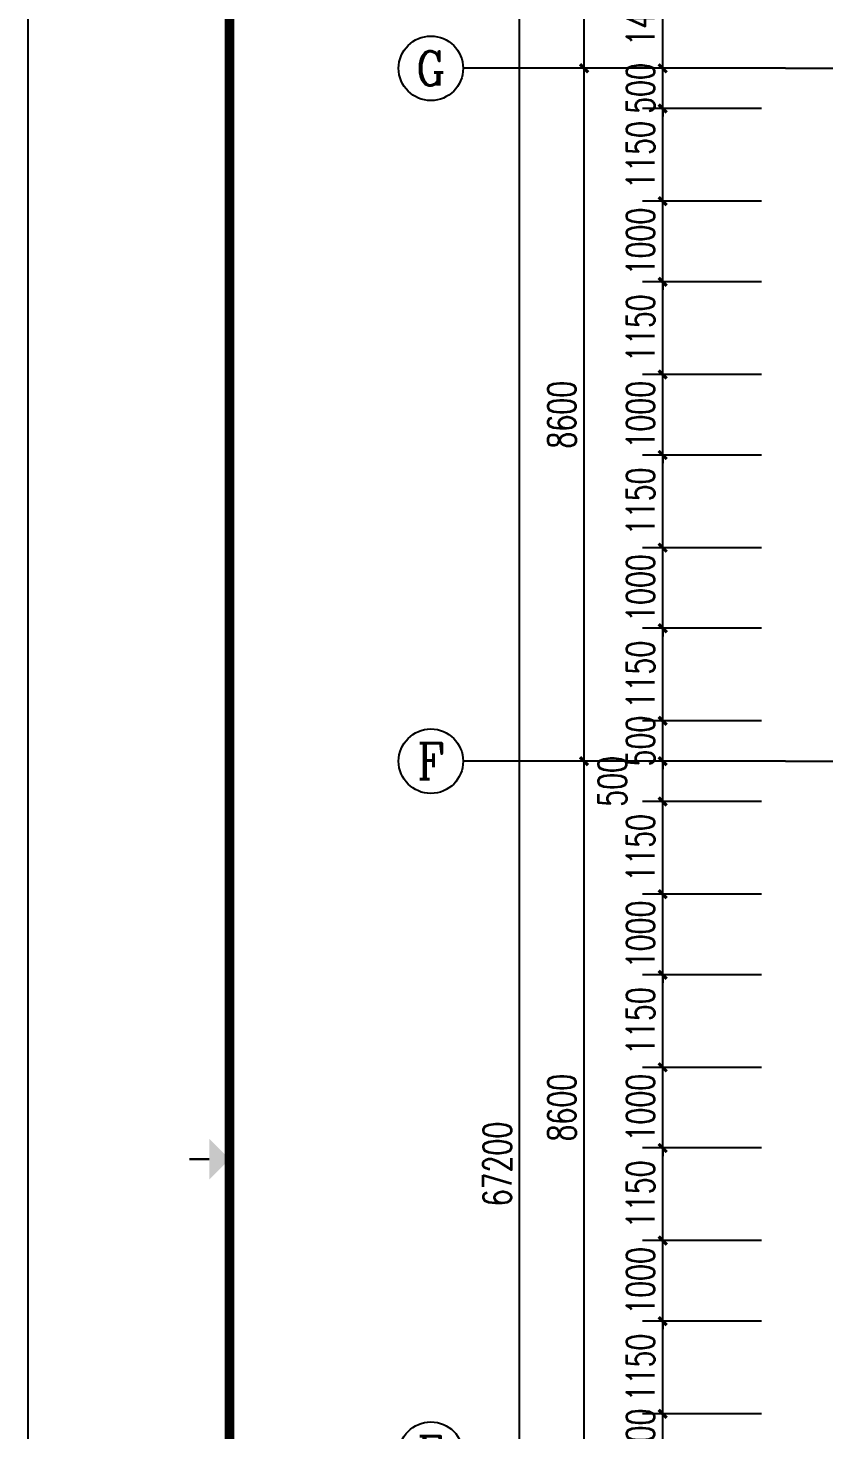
# Model space of a CAD drawing. Header units: millimetres. Extents: x 0 to 118900, y 0 to 84100.
# Drawn here: x 0 to 9874, y 38690 to 56090 of the extents above; entities that cross this region are included whole.
import ezdxf
from ezdxf.enums import TextEntityAlignment as Align

# ---------------------------------------------------------------- set-up
doc = ezdxf.new("R2010")
doc.units = ezdxf.units.MM
doc.linetypes.add('DOTE', pattern=[2.42, 2, -0.2, 0.02, -0.2])
for name, color, linetype in [('AXIS', 3, 'Continuous'), ('AXIS_TEXT', 7, 'Continuous'), ('DOTE', 1, 'DOTE'), ('PUB_DIM', 3, 'Continuous'), ('图框', 7, 'Continuous')]:
    doc.layers.add(name, color=color, linetype=linetype)
doc.styles.add('_TCH_AXIS', font='COMPLEX', dxfattribs={"bigfont": 'GBCBIG'})
doc.styles.add('COMPLEX', font='COMPLEX')
doc.styles.add('DIM_FONT', font='SIMPLEX', dxfattribs={"width": 0.7, "bigfont": 'GBCBIG'})
doc.styles.add('TKZ1_tjhts.shx', font='tjromant.shx', dxfattribs={"bigfont": 'tjhts.shx'})
doc.dimstyles.new('_TCH_ARCH&&100', dxfattribs={"dimtxt": 350, "dimasz": 100, "dimexe": 250, "dimexo": 300, "dimgap": 100, "dimtad": 1, "dimdec": 0, "dimzin": 0, "dimdsep": 46, "dimtxsty": 'DIM_FONT', "dimblk": 'ARCHTICK', "dimcen": 0.09, "dimclrt": 7, "dimazin": 2, "dimtfac": 1, "dimtdec": 0, "dimtix": 1, "dimtmove": 2, "dimatfit": 3, "dimldrblk": 'ARCHTICK', "dimfxl": 1, "dimtolj": 1, "dimtzin": 0, "dimarcsym": 0})

# ---------------------------------------------------------------- blocks, each defined once
blk = doc.blocks.new('TJAD_TK_A0_A')
at = {"layer": '图框'}
blk.add_line((-0.12, 0.06), (-0.12, 841.06), dxfattribs=at)
at = {"layer": '图框', "const_width": 1.2}
blk.add_lwpolyline([(1178.88, 10.06), (1178.88, 831.06), (24.88, 831.06), (24.88, 10.06)], close=True, dxfattribs=at)
at = {"layer": '图框', "const_width": 0.3}
blk.add_lwpolyline([(22.38, 420.56), (19.88, 420.56)], dxfattribs=at)
at = {"layer": '图框'}
blk.add_solid([(22.38, 418.06), (22.38, 423.06), (24.88, 420.56)], dxfattribs=at)
at = {"style": 'TKZ1_tjhts.shx'}
for tag, p, height, flags in [('ClientChinese_001', (977.79, 443.57), 5, 8), ('ClientChinese_002', (1013.71, 434.65), 5, 8), ('DescriptionChineseA_001', (1089.55, 425.89), 3.6, 8), ('RevA', (1115.23, 424.56), 3, 8), ('ProjectNameChinese_001', (992.73, 296.22), 5, 8), ('SubProjectChinese_001', (1095.02, 282.68), 3, 8), ('SubProjectNo', (1158.66, 271.34), 3, 8), ('ApprovedBy', (1120.43, 250.26), 3.6, 8), ('ApprovedBySignPos', (1139.55, 247.78), 3.6, 9), ('ReviewedBy', (1120.43, 240.36), 3.6, 8), ('ReviewedBySignPos', (1139.55, 238.08), 3.6, 9), ('CheckedBy', (1120.43, 230.63), 3.6, 8), ('CheckedBySignPos', (1138.96, 228.13), 3.6, 9), ('PrincipalInCharge1', (1120.43, 219.88), 3.6, 8), ('PrincipalInCharge1SignPos', (1138.79, 217.18), 3.6, 9), ('PrincipalInCharge2', (1120.43, 210.44), 3.6, 8), ('PrincipalInCharge2SignPos', (1138.61, 207.69), 3.6, 9), ('DisciplineResponsible1', (1120.43, 200.15), 3.6, 8), ('DisciplineResponsible1SignPos', (1139.16, 197.4), 3.6, 9), ('DisciplineResponsible2', (1120.43, 190.13), 3.6, 8), ('DisciplineResponsible2SignPos', (1138.95, 187.58), 3.6, 9), ('DesignedBy1', (1120.43, 180.47), 3.6, 8), ('DesignedBy1SignPos', (1138.5, 177.67), 3.6, 9), ('DesignedBy2', (1120.43, 169.78), 3.6, 8), ('DesignedBy2SignPos', (1138.65, 167.23), 3.6, 9), ('DrawnBy', (1120.43, 160.19), 3.6, 8), ('DrawnBySignPos', (1138.65, 157.82), 3.6, 9), ('DisciplineChinese', (1119.24, 125.84), 3.6, 8), ('StageChinese', (1158.76, 125.37), 3.6, 8), ('DisciplineEnglish', (1119.42, 122.2), 2.2, 8), ('StageEnglish', (1158.94, 121.73), 2.2, 8), ('SheetNo', (1118.87, 114.03), 3, 8), ('Rev2', (1158.86, 113.56), 3, 8)]:
    blk.add_attdef(tag, p, '', height=height, dxfattribs=dict(at, flags=flags))
at = {"style": 'TKZ1_tjhts.shx', "width": 0.7, "flags": 8}
for tag, p, height in [('DateA', (1099.36, 424.56), 3), ('ProjectNo', (1119.31, 270.56), 3), ('ApprovedByDate', (1159.94, 250.39), 3.6), ('ReviewedByDate', (1159.94, 241), 3.6), ('CheckedByDate', (1159.94, 230.41), 3.6), ('PrincipalInCharge1Date', (1159.94, 220.36), 3.6), ('PrincipalInCharge2Date', (1159.94, 210.61), 3.6), ('DisciplineResponsible1Date', (1159.94, 200.05), 3.6), ('DisciplineResponsible2Date', (1159.94, 190.43), 3.6), ('DesignedBy1Date', (1159.94, 179.93), 3.6), ('DesignedBy2Date', (1159.94, 169.41), 3.6), ('DrawnByDate', (1159.94, 159.78), 3.6)]:
    blk.add_attdef(tag, p, '', height=height, dxfattribs=at)
at = {"style": 'TKZ1_tjhts.shx', "flags": 8}
for tag, height, p in [('DescriptionEnglishA', 2.2, (1150.82, 423.33)), ('ClientEnglish', 3, (1139.46, 390.63)), ('ProjectNameEnglish', 3, (1142.02, 290.26)), ('SubProjectEnglish', 2.2, (1148.76, 279.65)), ('SheetTitleEnglish', 3, (1142.79, 135.3))]:
    blk.add_attdef(tag, text='', height=height, dxfattribs=at).set_placement(p, align=Align.MIDDLE_CENTER)
at = {"style": 'TKZ1_tjhts.shx', "flags": 9}
for tag, p in [('Electricity3SignPos', (15.68, 269.92)), ('ELV3SignPos', (23.47, 269.59)), ('Electricity2SignPos', (15.71, 253.14)), ('ELV2SignPos', (23.5, 252.81)), ('Electricity1SignPos', (15.63, 237.78)), ('ELV1SignPos', (23.42, 237.46)), ('Power3SignPos', (23.18, 205.92)), ('HVAC3SignPos', (14.96, 205.89)), ('Power2SignPos', (23.38, 189.51)), ('HVAC2SignPos', (15.13, 189.18)), ('Power1SignPos', (23.75, 173.22)), ('HVAC1SignPos', (15.89, 173.16)), ('Plumbing3SignPos', (16.07, 141.15)), ('Structure7SignPos', (23.2, 141.11)), ('Plumbing2SignPos', (14.83, 125.62)), ('Structure6SignPos', (23, 125.87)), ('Plumbing1SignPos', (15.66, 109.11)), ('Structure5SignPos', (23, 110.08)), ('Structure4SignPos', (23, 93.78)), ('Architecture3SignPos', (16.07, 77.07)), ('Structure3SignPos', (22.74, 77.47)), ('Architecture2SignPos', (15.8, 61.24)), ('Structure2SignPos', (23.12, 62.01)), ('Architecture1SignPos', (16.88, 45.06)), ('Structure1SignPos', (23.11, 45.86))]:
    blk.add_attdef(tag, p, '', height=2.5, rotation=90, dxfattribs=at)
at = {"style": 'TKZ1_tjhts.shx', "flags": 8}
blk.add_attdef('SheetTitleChinese', text='', height=5, dxfattribs=at).set_placement((1140.42, 148.12), align=Align.TOP_CENTER)
blk = doc.blocks.new('_AXISO')
blk.add_circle((0, 0), 0.5)
at = {"layer": 'AXIS_TEXT', "style": 'COMPLEX', "width": 1.041667}
blk.add_attdef('A', text='', height=0.56, dxfattribs=at).set_placement((-0.25, -0.28), (0.25, -0.28), align=Align.FIT)
blk = doc.blocks.new('_ArchTick')
at = {"color": 0, "linetype": 'ByBlock', "const_width": 0.4}
blk.add_lwpolyline([(-0.5, -0.5), (0.5, 0.5)], dxfattribs=at)
blk = doc.blocks.new('*D65')
at = {"layer": 'AXIS', "color": 0, "lineweight": -2, "transparency": 16777216}
for p, q in [((716144, 1609853), (712894, 1609853)), ((713144, 1542653), (713144, 1609853)), ((716144, 1542653), (712894, 1542653))]:
    blk.add_line(p, q, dxfattribs=at)
at = {"layer": 'Defpoints', "color": 0, "transparency": 16777216}
for p in [(713144, 1609853), (716444, 1609853), (716444, 1542653)]:
    blk.add_point(p, dxfattribs=at)
at = {"layer": 'AXIS', "color": 0, "lineweight": -2, "transparency": 16777216, "xscale": 100, "yscale": 100, "zscale": 100}
for p, rotation in [((713144, 1609853), 90), ((713144, 1542653), 270)]:
    blk.add_blockref('_ArchTick', p, dxfattribs=dict(at, rotation=rotation))
at = {"layer": 'AXIS', "color": 7, "transparency": 16777216, "insert": (712869, 1576253), "char_height": 350, "attachment_point": 5, "rotation": 90, "style": 'DIM_FONT'}
blk.add_mtext('\\A1;67200', dxfattribs=at)
blk = doc.blocks.new('*D71')
at = {"layer": 'AXIS', "color": 0, "lineweight": -2, "transparency": 16777216}
for p, q in [((716144, 1581253), (713694, 1581253)), ((713944, 1572653), (713944, 1581253)), ((716144, 1572653), (713694, 1572653))]:
    blk.add_line(p, q, dxfattribs=at)
at = {"layer": 'Defpoints', "color": 0, "transparency": 16777216}
for p in [(713944, 1581253), (716444, 1581253), (716444, 1572653)]:
    blk.add_point(p, dxfattribs=at)
at = {"layer": 'AXIS', "color": 0, "lineweight": -2, "transparency": 16777216, "xscale": 100, "yscale": 100, "zscale": 100}
for p, rotation in [((713944, 1581253), 90), ((713944, 1572653), 270)]:
    blk.add_blockref('_ArchTick', p, dxfattribs=dict(at, rotation=rotation))
at = {"layer": 'AXIS', "color": 7, "transparency": 16777216, "insert": (713669, 1576953), "char_height": 350, "attachment_point": 5, "rotation": 90, "style": 'DIM_FONT'}
blk.add_mtext('\\A1;8600', dxfattribs=at)
blk = doc.blocks.new('*D72')
at = {"layer": 'AXIS', "color": 0, "lineweight": -2, "transparency": 16777216}
for p, q in [((716144, 1589853), (713694, 1589853)), ((713944, 1581253), (713944, 1589853)), ((716144, 1581253), (713694, 1581253))]:
    blk.add_line(p, q, dxfattribs=at)
at = {"layer": 'Defpoints', "color": 0, "transparency": 16777216}
for p in [(713944, 1589853), (716444, 1589853), (716444, 1581253)]:
    blk.add_point(p, dxfattribs=at)
at = {"layer": 'AXIS', "color": 0, "lineweight": -2, "transparency": 16777216, "xscale": 100, "yscale": 100, "zscale": 100}
for p, rotation in [((713944, 1589853), 90), ((713944, 1581253), 270)]:
    blk.add_blockref('_ArchTick', p, dxfattribs=dict(at, rotation=rotation))
at = {"layer": 'AXIS', "color": 7, "transparency": 16777216, "insert": (713669, 1585553), "char_height": 350, "attachment_point": 5, "rotation": 90, "style": 'DIM_FONT'}
blk.add_mtext('\\A1;8600', dxfattribs=at)
blk = doc.blocks.new('*D73')
at = {"layer": 'AXIS', "color": 0, "lineweight": -2, "transparency": 16777216}
for p, q in [((716144, 1598053), (713694, 1598053)), ((713944, 1589853), (713944, 1598053)), ((716144, 1589853), (713694, 1589853))]:
    blk.add_line(p, q, dxfattribs=at)
at = {"layer": 'Defpoints', "color": 0, "transparency": 16777216}
for p in [(713944, 1598053), (716444, 1598053), (716444, 1589853)]:
    blk.add_point(p, dxfattribs=at)
at = {"layer": 'AXIS', "color": 0, "lineweight": -2, "transparency": 16777216, "xscale": 100, "yscale": 100, "zscale": 100}
for p, rotation in [((713944, 1598053), 90), ((713944, 1589853), 270)]:
    blk.add_blockref('_ArchTick', p, dxfattribs=dict(at, rotation=rotation))
at = {"layer": 'AXIS', "color": 7, "transparency": 16777216, "insert": (713669, 1593953), "char_height": 350, "attachment_point": 5, "rotation": 90, "style": 'DIM_FONT'}
blk.add_mtext('\\A1;8200', dxfattribs=at)
blk = doc.blocks.new('*D369')
at = {"layer": 'Defpoints', "color": 0, "transparency": 16777216}
for p in [(7873, 38890), (9398, 38890), (9398, 38390)]:
    blk.add_point(p, dxfattribs=at)
at = {"layer": 'PUB_DIM', "color": 0, "lineweight": -2, "transparency": 16777216}
for p, q in [((7873, 38890), (7873, 38990)), ((9098, 38890), (7623, 38890)), ((7873, 38390), (7873, 38890)), ((9098, 38390), (7623, 38390)), ((7873, 38390), (7873, 38290))]:
    blk.add_line(p, q, dxfattribs=at)
at = {"layer": 'PUB_DIM', "color": 0, "lineweight": -2, "transparency": 16777216, "xscale": 100, "yscale": 100, "zscale": 100}
for p, rotation in [((7873, 38890), 270), ((7873, 38390), 90)]:
    blk.add_blockref('_ArchTick', p, dxfattribs=dict(at, rotation=rotation))
at = {"layer": 'PUB_DIM', "color": 7, "transparency": 16777216, "insert": (7598, 38640), "char_height": 350, "attachment_point": 5, "rotation": 90, "style": 'DIM_FONT'}
blk.add_mtext('\\A1;500', dxfattribs=at)
blk = doc.blocks.new('*D370')
at = {"layer": 'Defpoints', "color": 0, "transparency": 16777216}
for p in [(7873, 40040), (9398, 40040), (9398, 38890)]:
    blk.add_point(p, dxfattribs=at)
at = {"layer": 'PUB_DIM', "color": 0, "lineweight": -2, "transparency": 16777216}
for p, q in [((9098, 40040), (7623, 40040)), ((7873, 38890), (7873, 40040)), ((9098, 38890), (7623, 38890))]:
    blk.add_line(p, q, dxfattribs=at)
at = {"layer": 'PUB_DIM', "color": 0, "lineweight": -2, "transparency": 16777216, "xscale": 100, "yscale": 100, "zscale": 100}
for p, rotation in [((7873, 40040), 90), ((7873, 38890), 270)]:
    blk.add_blockref('_ArchTick', p, dxfattribs=dict(at, rotation=rotation))
at = {"layer": 'PUB_DIM', "color": 7, "transparency": 16777216, "insert": (7598, 39465), "char_height": 350, "attachment_point": 5, "rotation": 90, "style": 'DIM_FONT'}
blk.add_mtext('\\A1;1150', dxfattribs=at)
blk = doc.blocks.new('*D371')
at = {"layer": 'Defpoints', "color": 0, "transparency": 16777216}
for p in [(7873, 41040), (9398, 41040), (9398, 40040)]:
    blk.add_point(p, dxfattribs=at)
at = {"layer": 'PUB_DIM', "color": 0, "lineweight": -2, "transparency": 16777216}
for p, q in [((7873, 41040), (7873, 41140)), ((9098, 41040), (7623, 41040)), ((7873, 40040), (7873, 41040)), ((9098, 40040), (7623, 40040)), ((7873, 40040), (7873, 39940))]:
    blk.add_line(p, q, dxfattribs=at)
at = {"layer": 'PUB_DIM', "color": 0, "lineweight": -2, "transparency": 16777216, "xscale": 100, "yscale": 100, "zscale": 100}
for p, rotation in [((7873, 41040), 270), ((7873, 40040), 90)]:
    blk.add_blockref('_ArchTick', p, dxfattribs=dict(at, rotation=rotation))
at = {"layer": 'PUB_DIM', "color": 7, "transparency": 16777216, "insert": (7598, 40540), "char_height": 350, "attachment_point": 5, "rotation": 90, "style": 'DIM_FONT'}
blk.add_mtext('\\A1;1000', dxfattribs=at)
blk = doc.blocks.new('*D372')
at = {"layer": 'Defpoints', "color": 0, "transparency": 16777216}
for p in [(7873, 42190), (9398, 42190), (9398, 41040)]:
    blk.add_point(p, dxfattribs=at)
at = {"layer": 'PUB_DIM', "color": 0, "lineweight": -2, "transparency": 16777216}
for p, q in [((9098, 42190), (7623, 42190)), ((7873, 41040), (7873, 42190)), ((9098, 41040), (7623, 41040))]:
    blk.add_line(p, q, dxfattribs=at)
at = {"layer": 'PUB_DIM', "color": 0, "lineweight": -2, "transparency": 16777216, "xscale": 100, "yscale": 100, "zscale": 100}
for p, rotation in [((7873, 42190), 90), ((7873, 41040), 270)]:
    blk.add_blockref('_ArchTick', p, dxfattribs=dict(at, rotation=rotation))
at = {"layer": 'PUB_DIM', "color": 7, "transparency": 16777216, "insert": (7598, 41615), "char_height": 350, "attachment_point": 5, "rotation": 90, "style": 'DIM_FONT'}
blk.add_mtext('\\A1;1150', dxfattribs=at)
blk = doc.blocks.new('*D373')
at = {"layer": 'Defpoints', "color": 0, "transparency": 16777216}
for p in [(7873, 43190), (9398, 43190), (9398, 42190)]:
    blk.add_point(p, dxfattribs=at)
at = {"layer": 'PUB_DIM', "color": 0, "lineweight": -2, "transparency": 16777216}
for p, q in [((9098, 43190), (7623, 43190)), ((7873, 43190), (7873, 43290)), ((7873, 42190), (7873, 43190)), ((9098, 42190), (7623, 42190)), ((7873, 42190), (7873, 42090))]:
    blk.add_line(p, q, dxfattribs=at)
at = {"layer": 'PUB_DIM', "color": 0, "lineweight": -2, "transparency": 16777216, "xscale": 100, "yscale": 100, "zscale": 100}
for p, rotation in [((7873, 43190), 270), ((7873, 42190), 90)]:
    blk.add_blockref('_ArchTick', p, dxfattribs=dict(at, rotation=rotation))
at = {"layer": 'PUB_DIM', "color": 7, "transparency": 16777216, "insert": (7598, 42690), "char_height": 350, "attachment_point": 5, "rotation": 90, "style": 'DIM_FONT'}
blk.add_mtext('\\A1;1000', dxfattribs=at)
blk = doc.blocks.new('*D374')
at = {"layer": 'Defpoints', "color": 0, "transparency": 16777216}
for p in [(7873, 44340), (9398, 44340), (9398, 43190)]:
    blk.add_point(p, dxfattribs=at)
at = {"layer": 'PUB_DIM', "color": 0, "lineweight": -2, "transparency": 16777216}
for p, q in [((9098, 44340), (7623, 44340)), ((7873, 43190), (7873, 44340)), ((9098, 43190), (7623, 43190))]:
    blk.add_line(p, q, dxfattribs=at)
at = {"layer": 'PUB_DIM', "color": 0, "lineweight": -2, "transparency": 16777216, "xscale": 100, "yscale": 100, "zscale": 100}
for p, rotation in [((7873, 44340), 90), ((7873, 43190), 270)]:
    blk.add_blockref('_ArchTick', p, dxfattribs=dict(at, rotation=rotation))
at = {"layer": 'PUB_DIM', "color": 7, "transparency": 16777216, "insert": (7598, 43765), "char_height": 350, "attachment_point": 5, "rotation": 90, "style": 'DIM_FONT'}
blk.add_mtext('\\A1;1150', dxfattribs=at)
blk = doc.blocks.new('*D375')
at = {"layer": 'Defpoints', "color": 0, "transparency": 16777216}
for p in [(7873, 45340), (9398, 45340), (9398, 44340)]:
    blk.add_point(p, dxfattribs=at)
at = {"layer": 'PUB_DIM', "color": 0, "lineweight": -2, "transparency": 16777216}
for p, q in [((7873, 45340), (7873, 45440)), ((9098, 45340), (7623, 45340)), ((7873, 44340), (7873, 45340)), ((9098, 44340), (7623, 44340)), ((7873, 44340), (7873, 44240))]:
    blk.add_line(p, q, dxfattribs=at)
at = {"layer": 'PUB_DIM', "color": 0, "lineweight": -2, "transparency": 16777216, "xscale": 100, "yscale": 100, "zscale": 100}
for p, rotation in [((7873, 45340), 270), ((7873, 44340), 90)]:
    blk.add_blockref('_ArchTick', p, dxfattribs=dict(at, rotation=rotation))
at = {"layer": 'PUB_DIM', "color": 7, "transparency": 16777216, "insert": (7598, 44840), "char_height": 350, "attachment_point": 5, "rotation": 90, "style": 'DIM_FONT'}
blk.add_mtext('\\A1;1000', dxfattribs=at)
blk = doc.blocks.new('*D376')
at = {"layer": 'Defpoints', "color": 0, "transparency": 16777216}
for p in [(7873, 46490), (9398, 46490), (9398, 45340)]:
    blk.add_point(p, dxfattribs=at)
at = {"layer": 'PUB_DIM', "color": 0, "lineweight": -2, "transparency": 16777216}
for p, q in [((9098, 46490), (7623, 46490)), ((7873, 45340), (7873, 46490)), ((9098, 45340), (7623, 45340))]:
    blk.add_line(p, q, dxfattribs=at)
at = {"layer": 'PUB_DIM', "color": 0, "lineweight": -2, "transparency": 16777216, "xscale": 100, "yscale": 100, "zscale": 100}
for p, rotation in [((7873, 46490), 90), ((7873, 45340), 270)]:
    blk.add_blockref('_ArchTick', p, dxfattribs=dict(at, rotation=rotation))
at = {"layer": 'PUB_DIM', "color": 7, "transparency": 16777216, "insert": (7598, 45915), "char_height": 350, "attachment_point": 5, "rotation": 90, "style": 'DIM_FONT'}
blk.add_mtext('\\A1;1150', dxfattribs=at)
blk = doc.blocks.new('*D377')
at = {"layer": 'Defpoints', "color": 0, "transparency": 16777216}
for p in [(7873, 46990), (9398, 46990), (9398, 46490)]:
    blk.add_point(p, dxfattribs=at)
at = {"layer": 'PUB_DIM', "color": 0, "lineweight": -2, "transparency": 16777216}
for p, q in [((9098, 46990), (7623, 46990)), ((7873, 46490), (7873, 46990)), ((9098, 46490), (7623, 46490))]:
    blk.add_line(p, q, dxfattribs=at)
at = {"layer": 'PUB_DIM', "color": 0, "lineweight": -2, "transparency": 16777216, "xscale": 100, "yscale": 100, "zscale": 100}
for p, rotation in [((7873, 46990), 90), ((7873, 46490), 270)]:
    blk.add_blockref('_ArchTick', p, dxfattribs=dict(at, rotation=rotation))
at = {"layer": 'PUB_DIM', "color": 7, "transparency": 16777216, "insert": (7248, 46740), "char_height": 350, "attachment_point": 5, "rotation": 90, "style": 'DIM_FONT'}
blk.add_mtext('\\A1;500', dxfattribs=at)
blk = doc.blocks.new('*D378')
at = {"layer": 'Defpoints', "color": 0, "transparency": 16777216}
for p in [(7873, 47490), (9398, 47490), (9398, 46990)]:
    blk.add_point(p, dxfattribs=at)
at = {"layer": 'PUB_DIM', "color": 0, "lineweight": -2, "transparency": 16777216}
for p, q in [((7873, 47490), (7873, 47590)), ((9098, 47490), (7623, 47490)), ((7873, 46990), (7873, 47490)), ((9098, 46990), (7623, 46990)), ((7873, 46990), (7873, 46890))]:
    blk.add_line(p, q, dxfattribs=at)
at = {"layer": 'PUB_DIM', "color": 0, "lineweight": -2, "transparency": 16777216, "xscale": 100, "yscale": 100, "zscale": 100}
for p, rotation in [((7873, 47490), 270), ((7873, 46990), 90)]:
    blk.add_blockref('_ArchTick', p, dxfattribs=dict(at, rotation=rotation))
at = {"layer": 'PUB_DIM', "color": 7, "transparency": 16777216, "insert": (7598, 47240), "char_height": 350, "attachment_point": 5, "rotation": 90, "style": 'DIM_FONT'}
blk.add_mtext('\\A1;500', dxfattribs=at)
blk = doc.blocks.new('*D379')
at = {"layer": 'Defpoints', "color": 0, "transparency": 16777216}
for p in [(7873, 48640), (9398, 48640), (9398, 47490)]:
    blk.add_point(p, dxfattribs=at)
at = {"layer": 'PUB_DIM', "color": 0, "lineweight": -2, "transparency": 16777216}
for p, q in [((9098, 48640), (7623, 48640)), ((7873, 47490), (7873, 48640)), ((9098, 47490), (7623, 47490))]:
    blk.add_line(p, q, dxfattribs=at)
at = {"layer": 'PUB_DIM', "color": 0, "lineweight": -2, "transparency": 16777216, "xscale": 100, "yscale": 100, "zscale": 100}
for p, rotation in [((7873, 48640), 90), ((7873, 47490), 270)]:
    blk.add_blockref('_ArchTick', p, dxfattribs=dict(at, rotation=rotation))
at = {"layer": 'PUB_DIM', "color": 7, "transparency": 16777216, "insert": (7598, 48065), "char_height": 350, "attachment_point": 5, "rotation": 90, "style": 'DIM_FONT'}
blk.add_mtext('\\A1;1150', dxfattribs=at)
blk = doc.blocks.new('*D380')
at = {"layer": 'Defpoints', "color": 0, "transparency": 16777216}
for p in [(7873, 49640), (9398, 49640), (9398, 48640)]:
    blk.add_point(p, dxfattribs=at)
at = {"layer": 'PUB_DIM', "color": 0, "lineweight": -2, "transparency": 16777216}
for p, q in [((9098, 49640), (7623, 49640)), ((7873, 49640), (7873, 49740)), ((7873, 48640), (7873, 49640)), ((9098, 48640), (7623, 48640)), ((7873, 48640), (7873, 48540))]:
    blk.add_line(p, q, dxfattribs=at)
at = {"layer": 'PUB_DIM', "color": 0, "lineweight": -2, "transparency": 16777216, "xscale": 100, "yscale": 100, "zscale": 100}
for p, rotation in [((7873, 49640), 270), ((7873, 48640), 90)]:
    blk.add_blockref('_ArchTick', p, dxfattribs=dict(at, rotation=rotation))
at = {"layer": 'PUB_DIM', "color": 7, "transparency": 16777216, "insert": (7598, 49140), "char_height": 350, "attachment_point": 5, "rotation": 90, "style": 'DIM_FONT'}
blk.add_mtext('\\A1;1000', dxfattribs=at)
blk = doc.blocks.new('*D381')
at = {"layer": 'Defpoints', "color": 0, "transparency": 16777216}
for p in [(7873, 50790), (9398, 50790), (9398, 49640)]:
    blk.add_point(p, dxfattribs=at)
at = {"layer": 'PUB_DIM', "color": 0, "lineweight": -2, "transparency": 16777216}
for p, q in [((9098, 50790), (7623, 50790)), ((7873, 49640), (7873, 50790)), ((9098, 49640), (7623, 49640))]:
    blk.add_line(p, q, dxfattribs=at)
at = {"layer": 'PUB_DIM', "color": 0, "lineweight": -2, "transparency": 16777216, "xscale": 100, "yscale": 100, "zscale": 100}
for p, rotation in [((7873, 50790), 90), ((7873, 49640), 270)]:
    blk.add_blockref('_ArchTick', p, dxfattribs=dict(at, rotation=rotation))
at = {"layer": 'PUB_DIM', "color": 7, "transparency": 16777216, "insert": (7598, 50215), "char_height": 350, "attachment_point": 5, "rotation": 90, "style": 'DIM_FONT'}
blk.add_mtext('\\A1;1150', dxfattribs=at)
blk = doc.blocks.new('*D382')
at = {"layer": 'Defpoints', "color": 0, "transparency": 16777216}
for p in [(7873, 51790), (9398, 51790), (9398, 50790)]:
    blk.add_point(p, dxfattribs=at)
at = {"layer": 'PUB_DIM', "color": 0, "lineweight": -2, "transparency": 16777216}
for p, q in [((7873, 51790), (7873, 51890)), ((9098, 51790), (7623, 51790)), ((7873, 50790), (7873, 51790)), ((9098, 50790), (7623, 50790)), ((7873, 50790), (7873, 50690))]:
    blk.add_line(p, q, dxfattribs=at)
at = {"layer": 'PUB_DIM', "color": 0, "lineweight": -2, "transparency": 16777216, "xscale": 100, "yscale": 100, "zscale": 100}
for p, rotation in [((7873, 51790), 270), ((7873, 50790), 90)]:
    blk.add_blockref('_ArchTick', p, dxfattribs=dict(at, rotation=rotation))
at = {"layer": 'PUB_DIM', "color": 7, "transparency": 16777216, "insert": (7598, 51290), "char_height": 350, "attachment_point": 5, "rotation": 90, "style": 'DIM_FONT'}
blk.add_mtext('\\A1;1000', dxfattribs=at)
blk = doc.blocks.new('*D383')
at = {"layer": 'Defpoints', "color": 0, "transparency": 16777216}
for p in [(7873, 52940), (9398, 52940), (9398, 51790)]:
    blk.add_point(p, dxfattribs=at)
at = {"layer": 'PUB_DIM', "color": 0, "lineweight": -2, "transparency": 16777216}
for p, q in [((9098, 52940), (7623, 52940)), ((7873, 51790), (7873, 52940)), ((9098, 51790), (7623, 51790))]:
    blk.add_line(p, q, dxfattribs=at)
at = {"layer": 'PUB_DIM', "color": 0, "lineweight": -2, "transparency": 16777216, "xscale": 100, "yscale": 100, "zscale": 100}
for p, rotation in [((7873, 52940), 90), ((7873, 51790), 270)]:
    blk.add_blockref('_ArchTick', p, dxfattribs=dict(at, rotation=rotation))
at = {"layer": 'PUB_DIM', "color": 7, "transparency": 16777216, "insert": (7598, 52365), "char_height": 350, "attachment_point": 5, "rotation": 90, "style": 'DIM_FONT'}
blk.add_mtext('\\A1;1150', dxfattribs=at)
blk = doc.blocks.new('*D384')
at = {"layer": 'Defpoints', "color": 0, "transparency": 16777216}
for p in [(7873, 53940), (9398, 53940), (9398, 52940)]:
    blk.add_point(p, dxfattribs=at)
at = {"layer": 'PUB_DIM', "color": 0, "lineweight": -2, "transparency": 16777216}
for p, q in [((7873, 53940), (7873, 54040)), ((9098, 53940), (7623, 53940)), ((7873, 52940), (7873, 53940)), ((9098, 52940), (7623, 52940)), ((7873, 52940), (7873, 52840))]:
    blk.add_line(p, q, dxfattribs=at)
at = {"layer": 'PUB_DIM', "color": 0, "lineweight": -2, "transparency": 16777216, "xscale": 100, "yscale": 100, "zscale": 100}
for p, rotation in [((7873, 53940), 270), ((7873, 52940), 90)]:
    blk.add_blockref('_ArchTick', p, dxfattribs=dict(at, rotation=rotation))
at = {"layer": 'PUB_DIM', "color": 7, "transparency": 16777216, "insert": (7598, 53440), "char_height": 350, "attachment_point": 5, "rotation": 90, "style": 'DIM_FONT'}
blk.add_mtext('\\A1;1000', dxfattribs=at)
blk = doc.blocks.new('*D385')
at = {"layer": 'Defpoints', "color": 0, "transparency": 16777216}
for p in [(7873, 55090), (9398, 55090), (9398, 53940)]:
    blk.add_point(p, dxfattribs=at)
at = {"layer": 'PUB_DIM', "color": 0, "lineweight": -2, "transparency": 16777216}
for p, q in [((9098, 55090), (7623, 55090)), ((7873, 53940), (7873, 55090)), ((9098, 53940), (7623, 53940))]:
    blk.add_line(p, q, dxfattribs=at)
at = {"layer": 'PUB_DIM', "color": 0, "lineweight": -2, "transparency": 16777216, "xscale": 100, "yscale": 100, "zscale": 100}
for p, rotation in [((7873, 55090), 90), ((7873, 53940), 270)]:
    blk.add_blockref('_ArchTick', p, dxfattribs=dict(at, rotation=rotation))
at = {"layer": 'PUB_DIM', "color": 7, "transparency": 16777216, "insert": (7598, 54515), "char_height": 350, "attachment_point": 5, "rotation": 90, "style": 'DIM_FONT'}
blk.add_mtext('\\A1;1150', dxfattribs=at)
blk = doc.blocks.new('*D386')
at = {"layer": 'Defpoints', "color": 0, "transparency": 16777216}
for p in [(7873, 55590), (9398, 55590), (9398, 55090)]:
    blk.add_point(p, dxfattribs=at)
at = {"layer": 'PUB_DIM', "color": 0, "lineweight": -2, "transparency": 16777216}
for p, q in [((7873, 55590), (7873, 55690)), ((9098, 55590), (7623, 55590)), ((7873, 55090), (7873, 55590)), ((9098, 55090), (7623, 55090)), ((7873, 55090), (7873, 54990))]:
    blk.add_line(p, q, dxfattribs=at)
at = {"layer": 'PUB_DIM', "color": 0, "lineweight": -2, "transparency": 16777216, "xscale": 100, "yscale": 100, "zscale": 100}
for p, rotation in [((7873, 55590), 270), ((7873, 55090), 90)]:
    blk.add_blockref('_ArchTick', p, dxfattribs=dict(at, rotation=rotation))
at = {"layer": 'PUB_DIM', "color": 7, "transparency": 16777216, "insert": (7598, 55340), "char_height": 350, "attachment_point": 5, "rotation": 90, "style": 'DIM_FONT'}
blk.add_mtext('\\A1;500', dxfattribs=at)
blk = doc.blocks.new('*D387')
at = {"layer": 'Defpoints', "color": 0, "transparency": 16777216}
for p in [(7873, 56990), (9398, 56990), (9398, 55590)]:
    blk.add_point(p, dxfattribs=at)
at = {"layer": 'PUB_DIM', "color": 0, "lineweight": -2, "transparency": 16777216}
for p, q in [((9098, 56990), (7623, 56990)), ((7873, 55590), (7873, 56990)), ((9098, 55590), (7623, 55590))]:
    blk.add_line(p, q, dxfattribs=at)
at = {"layer": 'PUB_DIM', "color": 0, "lineweight": -2, "transparency": 16777216, "xscale": 100, "yscale": 100, "zscale": 100}
for p, rotation in [((7873, 56990), 90), ((7873, 55590), 270)]:
    blk.add_blockref('_ArchTick', p, dxfattribs=dict(at, rotation=rotation))
at = {"layer": 'PUB_DIM', "color": 7, "transparency": 16777216, "insert": (7598, 56290), "char_height": 350, "attachment_point": 5, "rotation": 90, "style": 'DIM_FONT'}
blk.add_mtext('\\A1;1400', dxfattribs=at)
blk = doc.blocks.new('AXIS-NET-07')
at = {"layer": 'AXIS'}
for p, q in [((716444, 1589852.8), (712444, 1589852.8)), ((716444, 1581252.8), (712444, 1581252.8))]:
    blk.add_line(p, q, dxfattribs=at)
at = {"layer": 'DOTE'}
for p, q in [((716444, 1589852.8), (796044, 1589852.8)), ((716444, 1581252.8), (796044, 1581252.8))]:
    blk.add_line(p, q, dxfattribs=at)
at = {"layer": 'AXIS'}
ref = blk.add_blockref('_AXISO', (712044, 1589852.8), dxfattribs=dict(at, xscale=800, yscale=800, zscale=800))
ref.add_attrib('A', 'G', dxfattribs={"layer": 'AXIS_TEXT', "ltscale": 20, "height": 425.2, "style": '_TCH_AXIS'}).set_placement((711861.8, 1589640.2), (712226.2, 1589640.2), align=Align.FIT)
ref = blk.add_blockref('_AXISO', (712044, 1581252.8), dxfattribs=dict(at, xscale=800, yscale=800, zscale=800))
ref.add_attrib('A', 'F', dxfattribs={"layer": 'AXIS_TEXT', "ltscale": 20, "height": 445.4, "style": '_TCH_AXIS'}).set_placement((711874.3, 1581030.1), (712213.7, 1581030.1), align=Align.FIT)
ref = blk.add_blockref('_AXISO', (712044, 1572652.8), dxfattribs=dict(at, xscale=800, yscale=800, zscale=800))
ref.add_attrib('A', 'E', dxfattribs={"layer": 'AXIS_TEXT', "ltscale": 20, "height": 445.4, "style": '_TCH_AXIS'}).set_placement((711874.3, 1572430.1), (712213.7, 1572430.1), align=Align.FIT)
for p1, p2, distance, picture, middle in [((716444, 1542652.8), (716444, 1609852.8), 3300, '*D65', (712869, 1576252.8)), ((716444, 1589852.8), (716444, 1598052.8), 2500, '*D73', (713669, 1593952.8)), ((716444, 1581252.8), (716444, 1589852.8), 2500, '*D72', (713669, 1585552.8)), ((716444, 1572652.8), (716444, 1581252.8), 2500, '*D71', (713669, 1576952.8))]:
    dim = blk.add_aligned_dim(p1=p1, p2=p2, distance=distance, dimstyle='_TCH_ARCH&&100', dxfattribs=at)
    dim.commit()
    dim.dimension.update_dxf_attribs({"geometry": picture, "text_midpoint": middle})

msp = doc.modelspace()

# ---------------------------------------------------------------- block references
at = {"layer": 'DOTE'}
msp.add_blockref('AXIS-NET-07', (-707046.5, -1534262.9), dxfattribs=at)
at = {"layer": '图框', "xscale": 100, "yscale": 100, "zscale": 100}
msp.add_blockref('TJAD_TK_A0_A', (12.1, -5.7), dxfattribs=at)

# ---------------------------------------------------------------- dimensions: what is measured, and where the dimension line sits
at = {"layer": 'PUB_DIM'}
for p1, p2, picture, middle in [((9397.6, 55589.9), (9397.6, 56989.9), '*D387', (7597.6, 56289.9)), ((9397.6, 55089.9), (9397.6, 55589.9), '*D386', (7597.6, 55339.9)), ((9397.6, 53939.9), (9397.6, 55089.9), '*D385', (7597.6, 54514.9)), ((9397.6, 52939.9), (9397.6, 53939.9), '*D384', (7597.6, 53439.9)), ((9397.6, 51789.9), (9397.6, 52939.9), '*D383', (7597.6, 52364.9)), ((9397.6, 50789.9), (9397.6, 51789.9), '*D382', (7597.6, 51289.9)), ((9397.6, 49639.9), (9397.6, 50789.9), '*D381', (7597.6, 50214.9)), ((9397.6, 48639.9), (9397.6, 49639.9), '*D380', (7597.6, 49139.9)), ((9397.6, 47489.9), (9397.6, 48639.9), '*D379', (7597.6, 48064.9)), ((9397.6, 46989.9), (9397.6, 47489.9), '*D378', (7597.6, 47239.9)), ((9397.6, 45339.9), (9397.6, 46489.9), '*D376', (7597.6, 45914.9)), ((9397.6, 44339.9), (9397.6, 45339.9), '*D375', (7597.6, 44839.9)), ((9397.6, 43189.9), (9397.6, 44339.9), '*D374', (7597.6, 43764.9)), ((9397.6, 42189.9), (9397.6, 43189.9), '*D373', (7597.6, 42689.9)), ((9397.6, 41039.9), (9397.6, 42189.9), '*D372', (7597.6, 41614.9)), ((9397.6, 40039.9), (9397.6, 41039.9), '*D371', (7597.6, 40539.9)), ((9397.6, 38889.9), (9397.6, 40039.9), '*D370', (7597.6, 39464.9)), ((9397.6, 38389.9), (9397.6, 38889.9), '*D369', (7597.6, 38639.9))]:
    dim = msp.add_aligned_dim(p1=p1, p2=p2, distance=1525, dimstyle='_TCH_ARCH&&100', dxfattribs=at)
    dim.commit()
    dim.dimension.update_dxf_attribs({"geometry": picture, "text_midpoint": middle})
dim = msp.add_linear_dim(base=(7872.6, 46989.9), p1=(9397.6, 46489.9), p2=(9397.6, 46989.9), angle=90, dimstyle='_TCH_ARCH&&100', dxfattribs=at)
dim.commit()
dim.dimension.update_dxf_attribs({"geometry": '*D377', "text_midpoint": (7247.6, 46739.9), "dimtype": 161})

doc.saveas('drawing.dxf')
